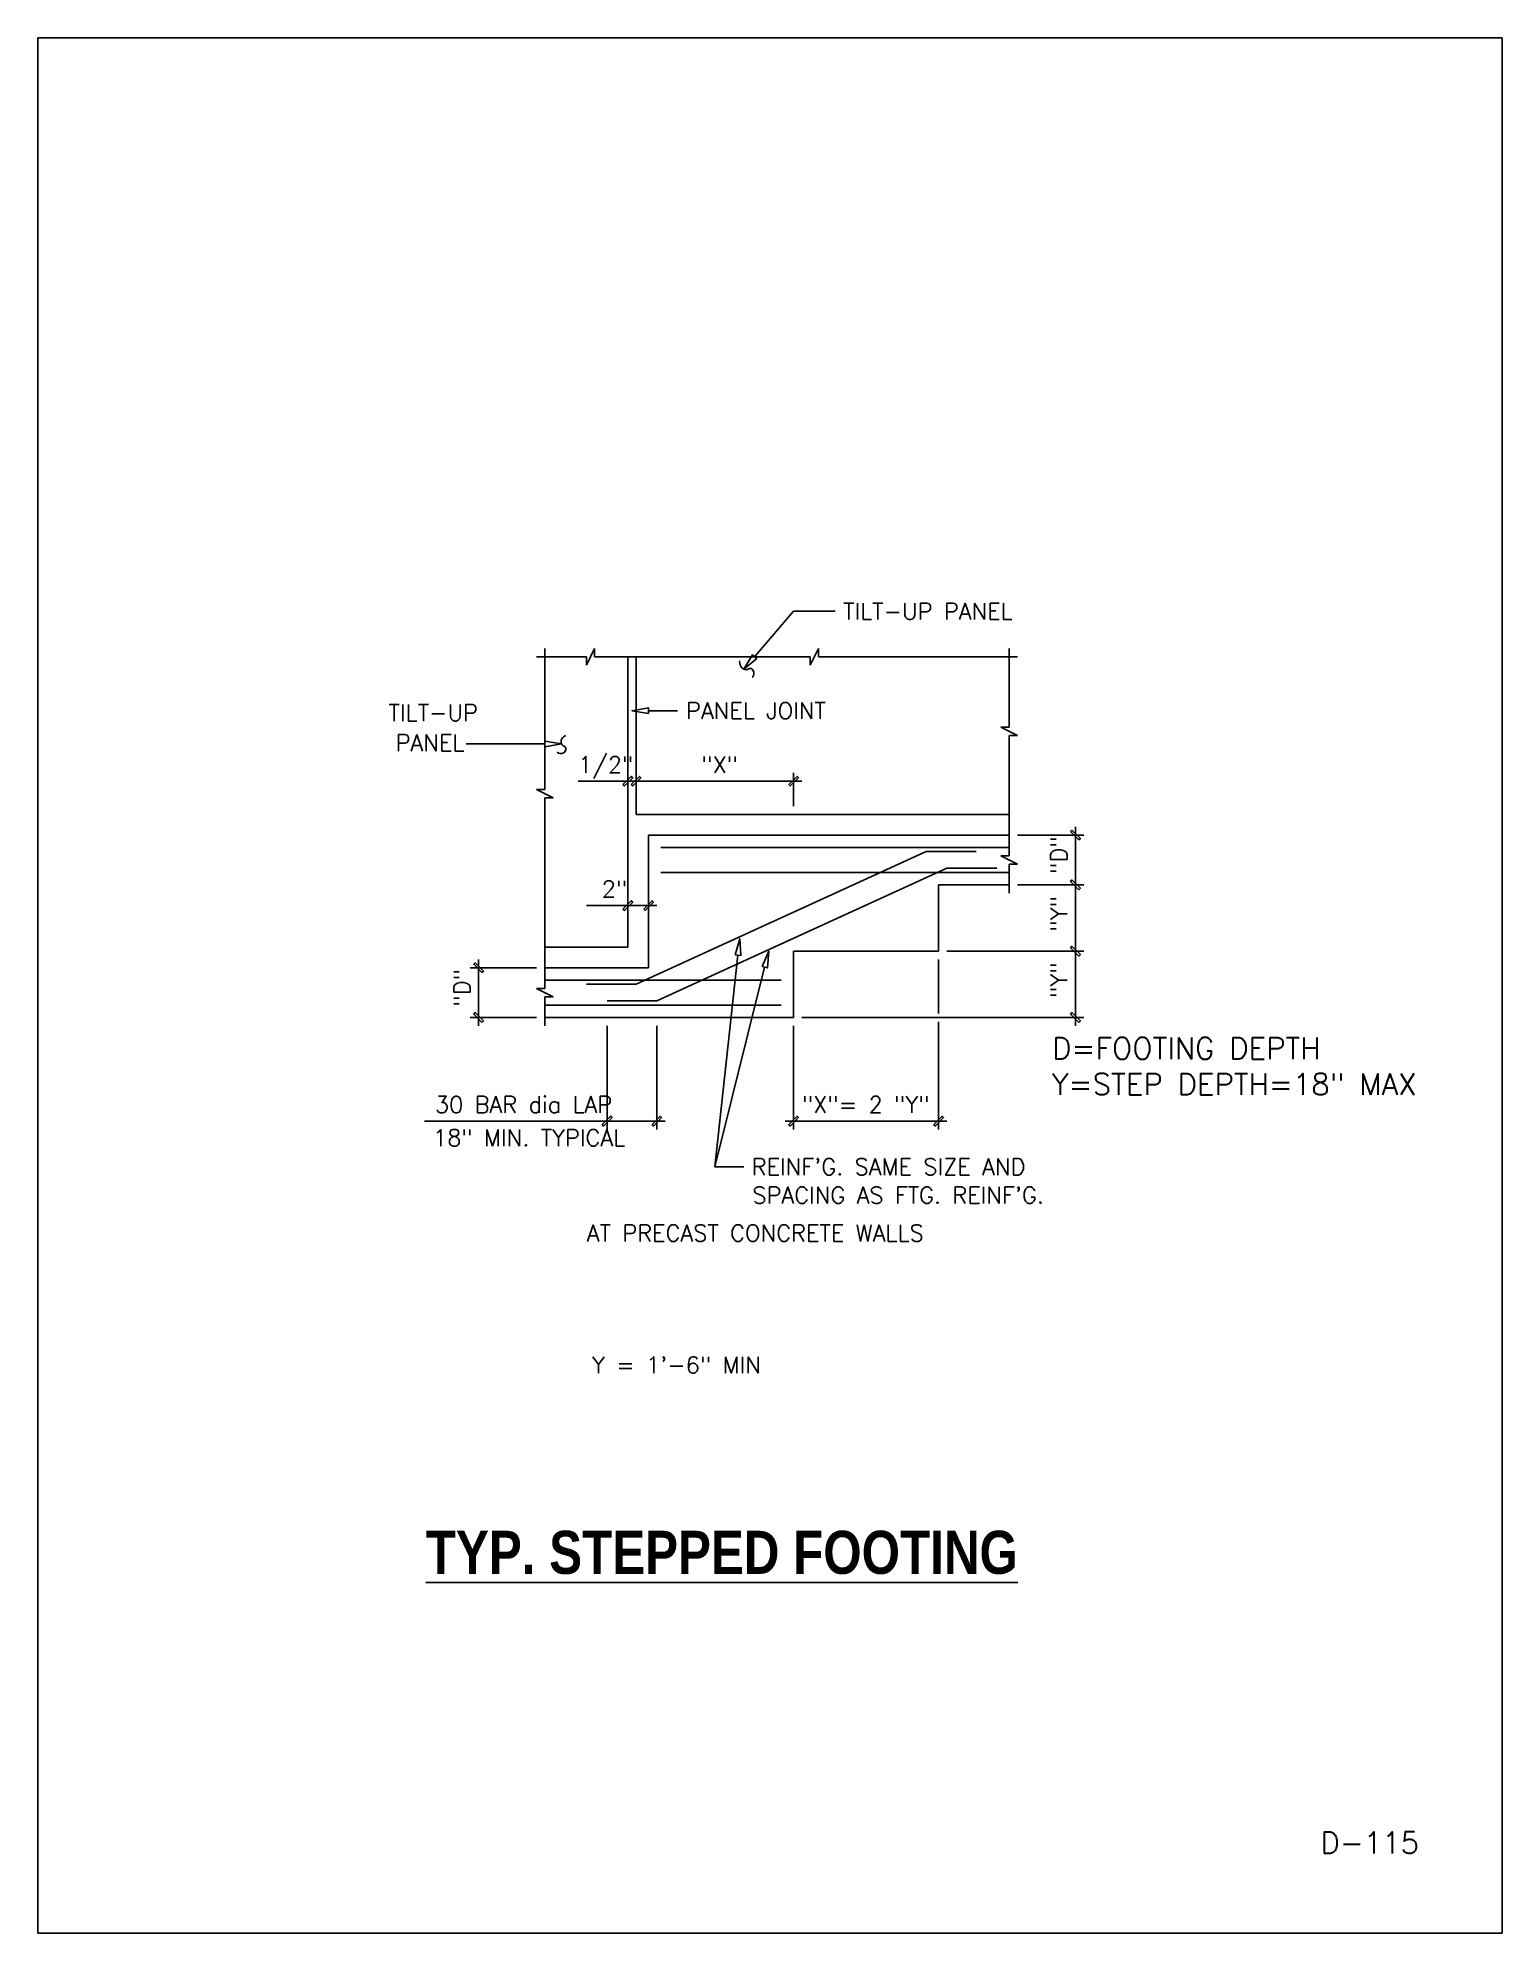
# Model space of a CAD drawing. Extents: x 0 to 8.5, y 0 to 11.
import ezdxf
from ezdxf.enums import TextEntityAlignment as Align

# ---------------------------------------------------------------- set-up
doc = ezdxf.new("R2010")
doc.units = 0
doc.header["$MEASUREMENT"] = 0
doc.linetypes.add('DEFAULT', pattern=[0])
doc.linetypes.add('SOLID', pattern=[0])
doc.layers.get('0').update_dxf_attribs({"linetype": 'CONTINUOUS'})
doc.styles.get("Standard").update_dxf_attribs({"font": 'simplex.shx'})

msp = doc.modelspace()

# ---------------------------------------------------------------- linework, layer by layer
at = {"linetype": 'DEFAULT'}
for p, q in [((4.161, 7.409), (4.387, 7.672)), ((4.387, 7.672), (4.628, 7.672)), ((3.184, 7.408), (2.895, 7.408)), ((2.943, 7.456), (2.943, 6.638)), ((3.184, 7.36), (3.232, 7.456)), ((3.184, 7.408), (3.184, 7.36)), ((3.232, 7.456), (3.232, 7.408)), ((3.521, 7.408), (3.232, 7.408)), ((3.425, 7.408), (3.425, 5.723)), ((3.473, 7.408), (3.473, 6.493)), ((3.473, 7.408), (4.483, 7.408)), ((4.483, 7.36), (4.531, 7.456)), ((4.483, 7.408), (4.483, 7.36)), ((4.531, 7.456), (4.531, 7.408)), ((4.531, 7.408), (5.686, 7.408)), ((5.638, 7.456), (5.638, 6.999)), ((3.545, 7.095), (3.713, 7.095)), ((5.638, 6.999), (5.59, 6.999)), ((5.59, 6.999), (5.686, 6.951)), ((5.638, 6.951), (5.638, 6.253)), ((5.686, 6.951), (5.638, 6.951)), ((2.943, 6.902), (2.486, 6.902)), ((4.387, 6.541), (4.387, 6.734)), ((2.943, 6.638), (2.895, 6.638)), ((2.991, 6.59), (2.895, 6.638)), ((3.136, 6.686), (4.435, 6.686)), ((2.943, 6.59), (2.943, 5.483)), ((2.943, 6.59), (2.991, 6.59)), ((3.473, 6.493), (5.638, 6.493)), ((6.023, 6.421), (6.023, 5.266)), ((5.157, 6.277), (3.473, 5.507)), ((3.545, 5.82), (3.545, 6.373)), ((3.545, 6.373), (5.638, 6.373)), ((5.638, 6.301), (3.617, 6.301)), ((5.157, 6.277), (5.422, 6.277)), ((5.422, 6.277), (5.446, 6.277)), ((5.686, 6.373), (6.071, 6.373)), ((5.277, 6.181), (3.593, 5.411)), ((5.566, 6.181), (5.277, 6.181)), ((5.638, 6.253), (5.59, 6.253)), ((5.59, 6.253), (5.686, 6.205)), ((5.638, 6.205), (5.638, 6.036)), ((5.686, 6.205), (5.638, 6.205)), ((5.638, 6.156), (3.617, 6.156)), ((5.638, 6.084), (5.229, 6.084)), ((5.229, 6.084), (5.229, 5.699)), ((5.686, 6.084), (6.071, 6.084)), ((3.593, 5.964), (3.184, 5.964)), ((3.425, 5.723), (2.943, 5.723)), ((3.545, 5.603), (3.545, 5.82)), ((2.558, 5.651), (2.558, 5.266)), ((4.064, 5.676), (3.93, 4.448)), ((5.229, 5.699), (4.387, 5.699)), ((4.387, 5.699), (4.387, 5.314)), ((5.229, 5.651), (5.229, 5.338)), ((5.277, 5.699), (6.071, 5.699)), ((2.895, 5.603), (2.51, 5.603)), ((2.943, 5.603), (3.545, 5.603)), ((2.943, 5.531), (4.315, 5.531)), ((3.473, 5.507), (3.184, 5.507)), ((4.219, 5.606), (3.93, 4.448)), ((2.943, 5.483), (2.895, 5.483)), ((2.895, 5.483), (2.991, 5.435)), ((2.943, 5.435), (2.943, 5.266)), ((2.991, 5.435), (2.943, 5.435)), ((3.593, 5.411), (3.304, 5.411)), ((2.895, 5.314), (2.51, 5.314)), ((2.943, 5.386), (4.315, 5.386)), ((4.387, 5.314), (2.943, 5.314)), ((4.435, 5.314), (6.071, 5.314)), ((5.229, 5.29), (5.229, 4.665)), ((3.304, 5.266), (3.304, 4.665)), ((3.593, 5.266), (3.593, 4.665)), ((4.387, 5.266), (4.387, 4.665)), ((2.245, 4.713), (3.641, 4.713)), ((4.339, 4.713), (5.277, 4.713)), ((3.93, 4.448), (4.098, 4.448)), ((3.93, 4.448), (4.026, 4.448))]:
    msp.add_line(p, q, dxfattribs=at)
at = {"linetype": 'Continuous'}
msp.add_lwpolyline([(0, 0), (8.5, 0), (8.5, 11), (0, 11)], close=True, dxfattribs=at)
at = {"linetype": 'DEFAULT'}
for points in [[(4.074, 7.384, 0.148069), (4.079, 7.356, 0.148069), (4.098, 7.336, 0.291839), (4.124, 7.337, -0.349915), (4.146, 7.336, -0.213422), (4.157, 7.312, -0.198912), (4.146, 7.287)], [(3.064, 6.951, 0.198912), (3.041, 6.931, 0.203439), (3.04, 6.902, 0.247268), (3.053, 6.89, -0.29183), (3.064, 6.878, -0.33143), (3.049, 6.849, -0.322823), (3.015, 6.854)]]:
    msp.add_lwpolyline(points, format="xyb", dxfattribs=at)
at = {"linetype": 'SOLID'}
for points in [[(4.173, 7.398), (4.149, 7.419), (4.098, 7.336)], [(3.545, 7.079), (3.545, 7.111), (3.449, 7.095)], [(2.943, 6.918), (2.943, 6.886), (3.04, 6.902)], [(3.396, 6.666), (3.405, 6.658), (3.453, 6.706), (3.444, 6.714)], [(3.444, 6.666), (3.453, 6.658), (3.501, 6.706), (3.492, 6.714)], [(4.359, 6.666), (4.367, 6.658), (4.415, 6.706), (4.407, 6.714)], [(6.043, 6.345), (6.052, 6.353), (6.003, 6.401), (5.995, 6.393)], [(6.043, 6.056), (6.052, 6.064), (6.003, 6.113), (5.995, 6.104)], [(3.396, 5.944), (3.405, 5.936), (3.453, 5.984), (3.444, 5.992)], [(3.517, 5.944), (3.525, 5.936), (3.573, 5.984), (3.565, 5.992)], [(4.048, 5.678), (4.08, 5.674), (4.074, 5.771)], [(6.043, 5.671), (6.052, 5.679), (6.003, 5.728), (5.995, 5.719)], [(2.578, 5.575), (2.587, 5.583), (2.538, 5.631), (2.53, 5.623)], [(4.204, 5.61), (4.235, 5.602), (4.243, 5.699)], [(2.578, 5.286), (2.587, 5.294), (2.538, 5.343), (2.53, 5.334)], [(6.043, 5.286), (6.052, 5.294), (6.003, 5.343), (5.995, 5.334)], [(3.276, 4.693), (3.284, 4.684), (3.333, 4.733), (3.324, 4.741)], [(3.565, 4.693), (3.573, 4.684), (3.621, 4.733), (3.613, 4.741)], [(4.359, 4.693), (4.367, 4.684), (4.415, 4.733), (4.407, 4.741)], [(5.201, 4.693), (5.209, 4.684), (5.258, 4.733), (5.249, 4.741)]]:
    msp.add_lwpolyline(points, close=True, dxfattribs=at)

# ---------------------------------------------------------------- texts
for s, height, p in [('TILT-UP PANEL', 0.09606, (4.675, 7.624)), ('TILT-UP', 0.0961, (2.036, 7.035)), ('PANEL JOINT', 0.09606, (3.763, 7.047)), ('PANEL', 0.0961, (2.077, 6.861)), ('1/2"', 0.0961, (3.136, 6.734)), ('"X"', 0.0961, (3.851, 6.734)), ('2"', 0.0961, (3.273, 6.012)), ('30 BAR dia LAP', 0.09606, (2.305, 4.761)), ('"X"= 2 "Y"', 0.0961, (4.435, 4.761)), ('18" MIN. TYPICAL', 0.09606, (2.294, 4.568)), ("REINF'G. SAME SIZE AND", 0.09606, (4.144, 4.4)), ("SPACING AS FTG. REINF'G.", 0.09606, (4.148, 4.235)), ('AT PRECAST CONCRETE WALLS', 0.09606, (3.187, 4.015)), ('Y = 1\'-6" MIN', 0.09606, (3.217, 3.249))]:
    msp.add_text(s, height=height).set_placement(p)
for s, p in [('"D"', (5.975, 6.148)), ('"Y"', (5.975, 5.813)), ('"Y"', (5.975, 5.428)), ('"D"', (2.51, 5.378))]:
    msp.add_text(s, height=0.0961, rotation=90).set_placement(p)
at = {"linetype": 'Continuous'}
msp.add_text('D-115', height=0.125, dxfattribs=at).set_placement((8.018, 0.462), align=Align.RIGHT)
at = {"linetype": 'Continuous', "attachment_point": 1}
for s, insert, char_height, width in [('D=FOOTING DEPTH\\PY=STEP DEPTH=18" MAX', (5.887, 5.198), 0.125, 2.5), ('{\\fTechnicBold|b0|i0|c2|p2;\\LTYP. STEPPED FOOTING}', (2.252, 2.335), 0.25, 5.1875)]:
    msp.add_mtext(s, dxfattribs=dict(at, insert=insert, char_height=char_height, width=width))

doc.saveas('drawing.dxf')
